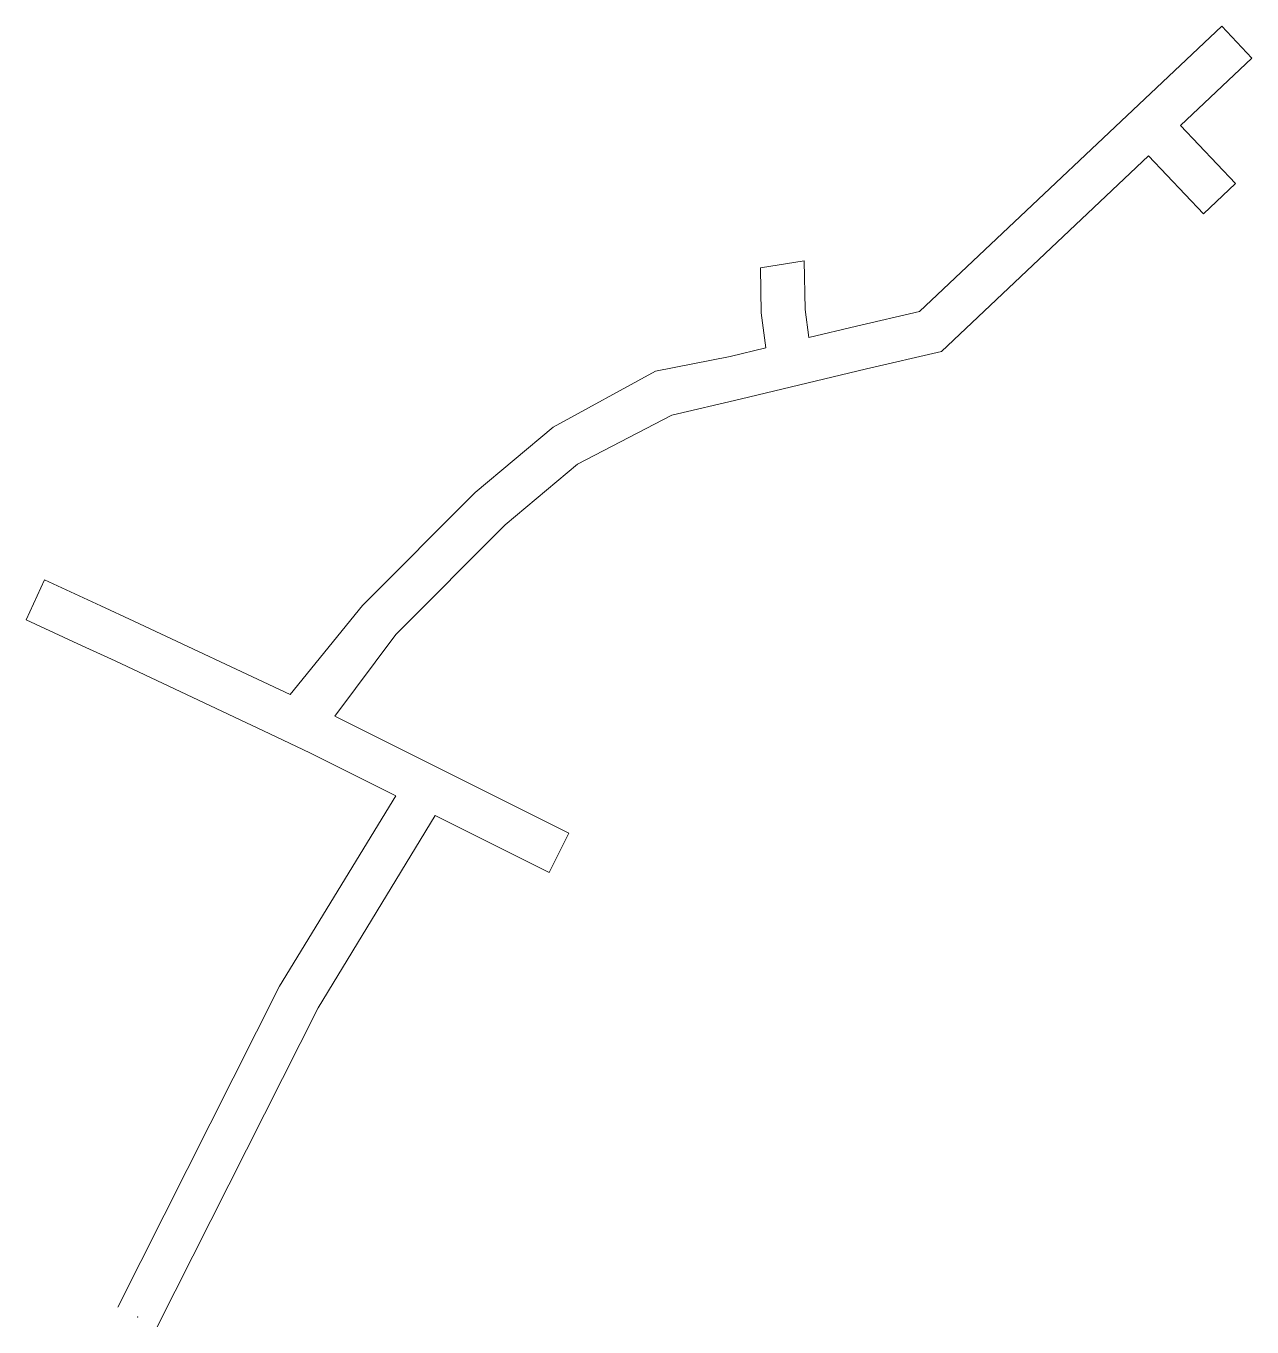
# Model space of a CAD drawing. Header units: millimetres. Extents: x 268436.7 to 268497.9, y 4274140.8 to 4274205.8.
import ezdxf

# ---------------------------------------------------------------- set-up
doc = ezdxf.new("R2010")
doc.units = ezdxf.units.MM
doc.layers.add('3D_1290', color=6, linetype='Continuous', lineweight=0)
doc.layers.add('INIT_COORD', color=5, linetype='Continuous', lineweight=0)

msp = doc.modelspace()

# ---------------------------------------------------------------- linework, layer by layer
at = {"layer": '3D_1290', "lineweight": 0}
msp.add_polyline3d([(268441.3, 4274141.839, 1290), (268449.364, 4274157.863, 1290), (268455.169, 4274167.372, 1290), (268450.872, 4274169.516, 1290), (268448.883, 4274170.477, 1290), (268441.159, 4274174.109, 1290), (268439.51, 4274174.862, 1290), (268436.707, 4274176.166, 1290), (268437.634, 4274178.159, 1290), (268440.437, 4274176.855, 1290), (268442.094, 4274176.098, 1290), (268449.896, 4274172.43, 1290), (268453.511, 4274176.874, 1290), (268459.14, 4274182.525, 1290), (268463.024, 4274185.78, 1290), (268468.149, 4274188.572, 1290), (268471.87, 4274189.318, 1290), (268473.655, 4274189.746, 1290), (268473.423, 4274191.492, 1290), (268473.38, 4274193.741, 1290), (268475.571, 4274194.093, 1290), (268475.617, 4274191.659, 1290), (268475.804, 4274190.26, 1290), (268478.177, 4274190.829, 1290), (268481.332, 4274191.567, 1290), (268496.416, 4274205.816, 1290), (268497.927, 4274204.217, 1290), (268494.365, 4274200.852, 1290), (268497.111, 4274197.944, 1290), (268495.512, 4274196.433, 1290), (268492.765, 4274199.341, 1290), (268482.415, 4274189.563, 1290), (268478.683, 4274188.69, 1290), (268472.376, 4274187.18, 1290), (268468.962, 4274186.384, 1290), (268464.251, 4274183.941, 1290), (268460.627, 4274180.904, 1290), (268455.179, 4274175.434, 1290), (268452.128, 4274171.345, 1290), (268463.817, 4274165.511, 1290), (268462.835, 4274163.544, 1290), (268457.144, 4274166.385, 1290), (268451.289, 4274156.793, 1290), (268443.261, 4274140.849, 1290)], dxfattribs=at)
at = {"layer": 'INIT_COORD'}
msp.add_point((268442.281, 4274141.344, 1290), dxfattribs=at)

doc.saveas('drawing.dxf')
